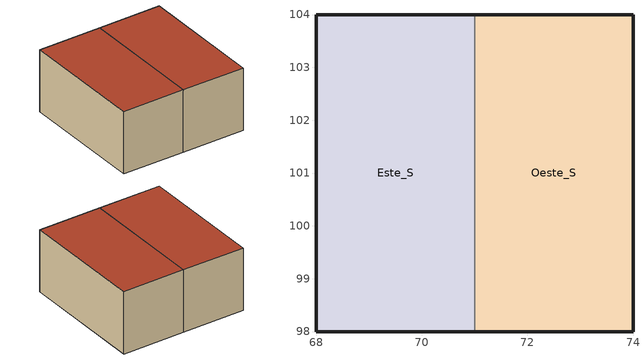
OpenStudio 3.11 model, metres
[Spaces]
Oeste_S
 floor ground: 74,104 74,98 71,98 71,104 z0
 wall outside: 71,98 74,98 74,104 71,104 z0:3
 wall to Este_S: 71,104 71,98 z0:3
 roof outside: 71,104 71,98 74,98 74,104 z3
Este_S
 floor ground: 71,104 71,98 68,98 68,104 z0
 wall outside: 71,104 68,104 68,98 71,98 z0:3
 roof outside: 68,104 68,98 71,98 71,104 z3
[Site]
Site 1: Latitude {deg}=39.7653; Longitude {deg}=39.7653
[ClimateZones]
Climate Zone Institution Name 1=ASHRAE; Climate Zone Document Name 1=ANSI/ASHRAE Standard 169; Climate Zone Document Year 1=2006; Climate Zone Institution Name 2=CEC; Climate Zone Document Name 2=California Climate Zone Descriptions; Climate Zone Document Year 2=1995
[Building]
Building 1: North Axis {deg}=-0
[Space] Building Story=PB
Oeste_S; Este_S
[BuildingStory]
PB: Nominal Z Coordinate {m}=0; Nominal Floor to Floor Height {m}=3; Nominal Floor to Ceiling Height {m}=3
